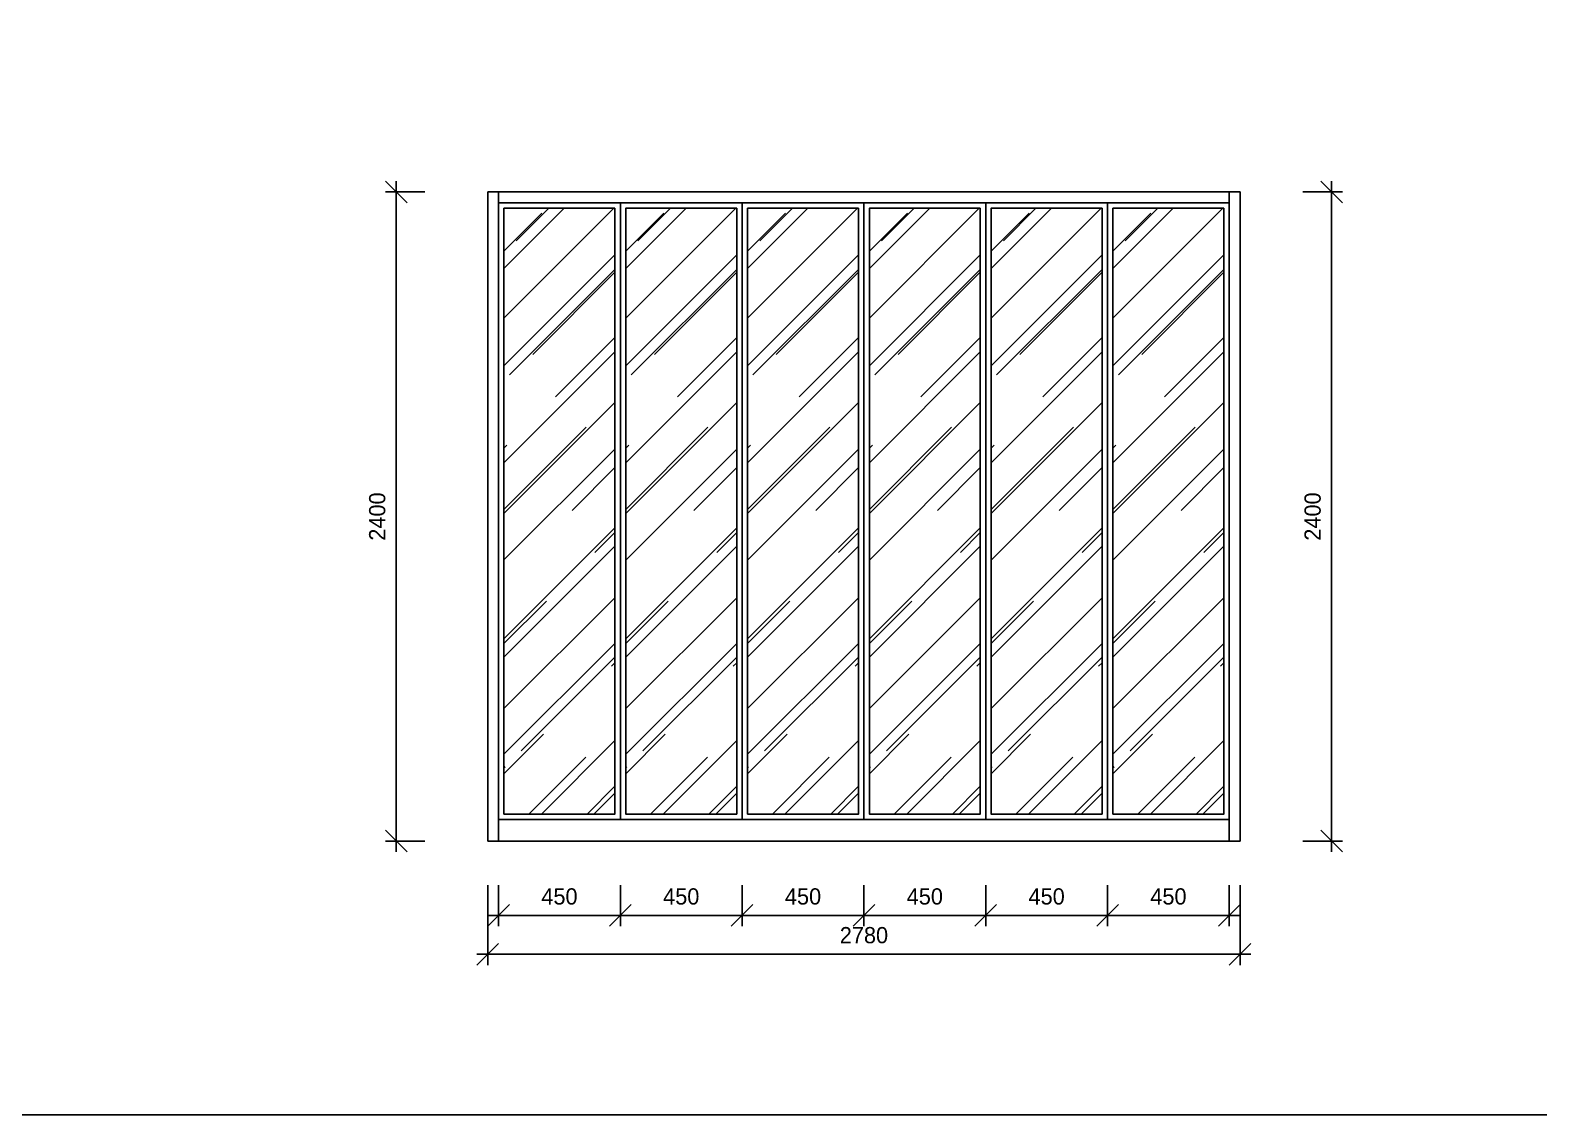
# Model space of a CAD drawing. Header units: millimetres. Extents: x 24776 to 57176, y -19492 to 15017.
# Drawn here: x 31457 to 37031, y -19492 to -15482 of the extents above; entities that cross this region are included whole.
import ezdxf

# ---------------------------------------------------------------- set-up
doc = ezdxf.new("R2010")
doc.units = ezdxf.units.MM
doc.header["$PDMODE"] = 3
doc.styles.add('RomanS', font='')
doc.styles.get('RomanS').set_extended_font_data('YouYuan')
doc.dimstyles.new('SC40', dxfattribs={"dimtxt": 60, "dimasz": 80, "dimexe": 40, "dimexo": 40, "dimgap": 40, "dimtad": 1, "dimdec": 0, "dimzin": 0, "dimdsep": 46, "dimtxsty": 'RomanS', "dimblk": 'OBLIQUE', "dimcen": 0, "dimdle": 40, "dimclrd": 9, "dimclre": 9, "dimclrt": 4, "dimadec": 0, "dimazin": 0, "dimtfac": 1, "dimtdec": 0, "dimtix": 1, "dimtmove": 2, "dimatfit": 1, "dimldrblk": 'DOT', "dimfxl": 1, "dimtolj": 1, "dimtzin": 0, "dimlwd": -1, "dimlwe": -1, "dimarcsym": 0})

# ---------------------------------------------------------------- blocks, each defined once
blk = doc.blocks.new('_Oblique')
at = {"color": 0, "linetype": 'ByBlock', "lineweight": -2}
blk.add_line((-0.5, -0.5), (0.5, 0.5), dxfattribs=at)
blk = doc.blocks.new('*D467')
at = {"color": 9, "transparency": 16777216}
for p, q in [((32809.4, -16040.6), (32809.4, -18520.6)), ((32915.4, -16080.6), (32769.4, -16080.6)), ((32915.4, -18480.6), (32769.4, -18480.6))]:
    blk.add_line(p, q, dxfattribs=at)
at = {"layer": 'Defpoints', "color": 0, "transparency": 16777216}
for p in [(32955.4, -16080.6), (32809.4, -18480.6), (32955.4, -18480.6)]:
    blk.add_point(p, dxfattribs=at)
at = {"color": 9, "transparency": 16777216, "xscale": 80, "yscale": 80, "zscale": 80}
for p, rotation in [((32809.4, -16080.6), 90), ((32809.4, -18480.6), 270)]:
    blk.add_blockref('_Oblique', p, dxfattribs=dict(at, rotation=rotation))
at = {"color": 4, "transparency": 16777216, "insert": (32739.4, -17280.6), "char_height": 60, "attachment_point": 5, "rotation": 90, "style": 'RomanS'}
blk.add_mtext('\\A1;2400', dxfattribs=at)
blk = doc.blocks.new('_Dot')
at = {"color": 0, "linetype": 'ByBlock', "lineweight": -2}
blk.add_line((-0.5, 0), (-1, 0), dxfattribs=at)
at = {"color": 0, "linetype": 'ByBlock', "const_width": 0.5}
blk.add_lwpolyline([(-0.25, 0, 1), (0.25, 0, 1)], format="xyb", close=True, dxfattribs=at)
blk = doc.blocks.new('*D468')
at = {"color": 9, "transparency": 16777216}
for p, q in [((36265.4, -16040.6), (36265.4, -18520.6)), ((36159.5, -16080.6), (36305.4, -16080.6)), ((36159.5, -18480.6), (36305.4, -18480.6))]:
    blk.add_line(p, q, dxfattribs=at)
at = {"layer": 'Defpoints', "color": 0, "transparency": 16777216}
for p in [(36119.5, -16080.6), (36119.5, -18480.6), (36265.4, -18480.6)]:
    blk.add_point(p, dxfattribs=at)
at = {"color": 9, "transparency": 16777216, "xscale": 80, "yscale": 80, "zscale": 80}
for p, rotation in [((36265.4, -16080.6), 90), ((36265.4, -18480.6), 270)]:
    blk.add_blockref('_Oblique', p, dxfattribs=dict(at, rotation=rotation))
at = {"color": 4, "transparency": 16777216, "insert": (36195.4, -17280.6), "char_height": 60, "attachment_point": 5, "rotation": 90, "style": 'RomanS'}
blk.add_mtext('\\A1;2400', dxfattribs=at)
blk = doc.blocks.new('*D469')
at = {"color": 9, "transparency": 16777216}
for p, q in [((33147.4, -18643), (33147.4, -18938.6)), ((35927.4, -18643), (35927.4, -18938.6)), ((33107.4, -18898.6), (35967.4, -18898.6))]:
    blk.add_line(p, q, dxfattribs=at)
at = {"layer": 'Defpoints', "color": 0, "transparency": 16777216}
for p in [(33147.4, -18603), (35927.4, -18603), (35927.4, -18898.6)]:
    blk.add_point(p, dxfattribs=at)
at = {"color": 9, "transparency": 16777216, "xscale": 80, "yscale": 80, "zscale": 80, "rotation": 180}
blk.add_blockref('_Oblique', (33147.4, -18898.6), dxfattribs=at)
at = {"color": 9, "transparency": 16777216, "xscale": 80, "yscale": 80, "zscale": 80}
blk.add_blockref('_Oblique', (35927.4, -18898.6), dxfattribs=at)
at = {"color": 4, "transparency": 16777216, "insert": (34537.4, -18828.6), "char_height": 60, "attachment_point": 5, "style": 'RomanS'}
blk.add_mtext('\\A1;2780', dxfattribs=at)
blk = doc.blocks.new('*D470')
at = {"color": 9, "transparency": 16777216}
for p, q in [((33187.4, -18643), (33187.4, -18795.4)), ((33637.4, -18643), (33637.4, -18795.4)), ((33147.4, -18755.4), (33677.4, -18755.4))]:
    blk.add_line(p, q, dxfattribs=at)
at = {"layer": 'Defpoints', "color": 0, "transparency": 16777216}
for p in [(33187.4, -18603), (33637.4, -18603), (33637.4, -18755.4)]:
    blk.add_point(p, dxfattribs=at)
at = {"color": 9, "transparency": 16777216, "xscale": 80, "yscale": 80, "zscale": 80, "rotation": 180}
blk.add_blockref('_Oblique', (33187.4, -18755.4), dxfattribs=at)
at = {"color": 9, "transparency": 16777216, "xscale": 80, "yscale": 80, "zscale": 80}
blk.add_blockref('_Oblique', (33637.4, -18755.4), dxfattribs=at)
at = {"color": 4, "transparency": 16777216, "insert": (33412.4, -18685.4), "char_height": 60, "attachment_point": 5, "style": 'RomanS'}
blk.add_mtext('\\A1;450', dxfattribs=at)
blk = doc.blocks.new('*D471')
at = {"color": 9, "transparency": 16777216}
for p, q in [((33637.4, -18643), (33637.4, -18795.4)), ((34087.4, -18643), (34087.4, -18795.4)), ((33597.4, -18755.4), (34127.4, -18755.4))]:
    blk.add_line(p, q, dxfattribs=at)
at = {"layer": 'Defpoints', "color": 0, "transparency": 16777216}
for p in [(33637.4, -18603), (34087.4, -18603), (34087.4, -18755.4)]:
    blk.add_point(p, dxfattribs=at)
at = {"color": 9, "transparency": 16777216, "xscale": 80, "yscale": 80, "zscale": 80, "rotation": 180}
blk.add_blockref('_Oblique', (33637.4, -18755.4), dxfattribs=at)
at = {"color": 9, "transparency": 16777216, "xscale": 80, "yscale": 80, "zscale": 80}
blk.add_blockref('_Oblique', (34087.4, -18755.4), dxfattribs=at)
at = {"color": 4, "transparency": 16777216, "insert": (33862.4, -18685.4), "char_height": 60, "attachment_point": 5, "style": 'RomanS'}
blk.add_mtext('\\A1;450', dxfattribs=at)
blk = doc.blocks.new('*D472')
at = {"color": 9, "transparency": 16777216}
for p, q in [((34087.4, -18643), (34087.4, -18795.4)), ((34537.4, -18643), (34537.4, -18795.4)), ((34047.4, -18755.4), (34577.4, -18755.4))]:
    blk.add_line(p, q, dxfattribs=at)
at = {"layer": 'Defpoints', "color": 0, "transparency": 16777216}
for p in [(34087.4, -18603), (34537.4, -18603), (34537.4, -18755.4)]:
    blk.add_point(p, dxfattribs=at)
at = {"color": 9, "transparency": 16777216, "xscale": 80, "yscale": 80, "zscale": 80, "rotation": 180}
blk.add_blockref('_Oblique', (34087.4, -18755.4), dxfattribs=at)
at = {"color": 9, "transparency": 16777216, "xscale": 80, "yscale": 80, "zscale": 80}
blk.add_blockref('_Oblique', (34537.4, -18755.4), dxfattribs=at)
at = {"color": 4, "transparency": 16777216, "insert": (34312.4, -18685.4), "char_height": 60, "attachment_point": 5, "style": 'RomanS'}
blk.add_mtext('\\A1;450', dxfattribs=at)
blk = doc.blocks.new('*D473')
at = {"color": 9, "transparency": 16777216}
for p, q in [((34537.4, -18643), (34537.4, -18795.4)), ((34987.4, -18643), (34987.4, -18795.4)), ((34497.4, -18755.4), (35027.4, -18755.4))]:
    blk.add_line(p, q, dxfattribs=at)
at = {"layer": 'Defpoints', "color": 0, "transparency": 16777216}
for p in [(34537.4, -18603), (34987.4, -18603), (34987.4, -18755.4)]:
    blk.add_point(p, dxfattribs=at)
at = {"color": 9, "transparency": 16777216, "xscale": 80, "yscale": 80, "zscale": 80, "rotation": 180}
blk.add_blockref('_Oblique', (34537.4, -18755.4), dxfattribs=at)
at = {"color": 9, "transparency": 16777216, "xscale": 80, "yscale": 80, "zscale": 80}
blk.add_blockref('_Oblique', (34987.4, -18755.4), dxfattribs=at)
at = {"color": 4, "transparency": 16777216, "insert": (34762.4, -18685.4), "char_height": 60, "attachment_point": 5, "style": 'RomanS'}
blk.add_mtext('\\A1;450', dxfattribs=at)
blk = doc.blocks.new('*D474')
at = {"color": 9, "transparency": 16777216}
for p, q in [((34987.4, -18643), (34987.4, -18795.4)), ((35437.4, -18643), (35437.4, -18795.4)), ((34947.4, -18755.4), (35477.4, -18755.4))]:
    blk.add_line(p, q, dxfattribs=at)
at = {"layer": 'Defpoints', "color": 0, "transparency": 16777216}
for p in [(34987.4, -18603), (35437.4, -18603), (35437.4, -18755.4)]:
    blk.add_point(p, dxfattribs=at)
at = {"color": 9, "transparency": 16777216, "xscale": 80, "yscale": 80, "zscale": 80, "rotation": 180}
blk.add_blockref('_Oblique', (34987.4, -18755.4), dxfattribs=at)
at = {"color": 9, "transparency": 16777216, "xscale": 80, "yscale": 80, "zscale": 80}
blk.add_blockref('_Oblique', (35437.4, -18755.4), dxfattribs=at)
at = {"color": 4, "transparency": 16777216, "insert": (35212.4, -18685.4), "char_height": 60, "attachment_point": 5, "style": 'RomanS'}
blk.add_mtext('\\A1;450', dxfattribs=at)
blk = doc.blocks.new('*D475')
at = {"color": 9, "transparency": 16777216}
for p, q in [((35437.4, -18643), (35437.4, -18795.4)), ((35887.4, -18643), (35887.4, -18795.4)), ((35397.4, -18755.4), (35927.4, -18755.4))]:
    blk.add_line(p, q, dxfattribs=at)
at = {"layer": 'Defpoints', "color": 0, "transparency": 16777216}
for p in [(35437.4, -18603), (35887.4, -18603), (35887.4, -18755.4)]:
    blk.add_point(p, dxfattribs=at)
at = {"color": 9, "transparency": 16777216, "xscale": 80, "yscale": 80, "zscale": 80, "rotation": 180}
blk.add_blockref('_Oblique', (35437.4, -18755.4), dxfattribs=at)
at = {"color": 9, "transparency": 16777216, "xscale": 80, "yscale": 80, "zscale": 80}
blk.add_blockref('_Oblique', (35887.4, -18755.4), dxfattribs=at)
at = {"color": 4, "transparency": 16777216, "insert": (35662.4, -18685.4), "char_height": 60, "attachment_point": 5, "style": 'RomanS'}
blk.add_mtext('\\A1;450', dxfattribs=at)

msp = doc.modelspace()

# ---------------------------------------------------------------- hatches: boundary and pattern name
h = msp.add_hatch()
h.set_pattern_fill('AR-RROOF', color=250, scale=10, angle=45)
h.paths.add_polyline_path([(33207.4, -18380.6), (33617.4, -18380.6), (33617.4, -16140.6), (33207.4, -16140.6)])
h = msp.add_hatch()
h.set_pattern_fill('AR-RROOF', color=250, scale=10, angle=45)
h.set_pattern_definition([(45, (450, 2e-12), (215.5261, 574.7364), [3810, -508, 1270, -254]), (45, (599.07, 328.68), (-418.48, 59.2697), [762, -83.82, 1524, -190.5]), (45, (387.14, 242.47), (813.6112, 1054.2821), [2032, -355.6, 1016, -254])])
h.paths.add_polyline_path([(33657.4, -18380.6), (34067.4, -18380.6), (34067.4, -16140.6), (33657.4, -16140.6)])
h = msp.add_hatch()
h.set_pattern_fill('AR-RROOF', color=250, scale=10, angle=45)
h.set_pattern_definition([(45, (900, 2e-12), (215.5261, 574.7364), [3810, -508, 1270, -254]), (45, (1049.07, 328.68), (-418.48, 59.2697), [762, -83.82, 1524, -190.5]), (45, (837.14, 242.47), (813.6112, 1054.2821), [2032, -355.6, 1016, -254])])
h.paths.add_polyline_path([(34107.4, -18380.6), (34517.4, -18380.6), (34517.4, -16140.6), (34107.4, -16140.6)])
h = msp.add_hatch()
h.set_pattern_fill('AR-RROOF', color=250, scale=10, angle=45)
h.set_pattern_definition([(45, (1350, 0), (215.5261, 574.7364), [3810, -508, 1270, -254]), (45, (1499.07, 328.68), (-418.48, 59.2697), [762, -83.82, 1524, -190.5]), (45, (1287.14, 242.47), (813.6112, 1054.2821), [2032, -355.6, 1016, -254])])
h.paths.add_polyline_path([(34557.4, -18380.6), (34967.4, -18380.6), (34967.4, -16140.6), (34557.4, -16140.6)])
h = msp.add_hatch()
h.set_pattern_fill('AR-RROOF', color=250, scale=10, angle=45)
h.set_pattern_definition([(45, (1800, 0), (215.5261, 574.7364), [3810, -508, 1270, -254]), (45, (1949.07, 328.68), (-418.48, 59.2697), [762, -83.82, 1524, -190.5]), (45, (1737.14, 242.47), (813.6112, 1054.2821), [2032, -355.6, 1016, -254])])
h.paths.add_polyline_path([(35007.4, -18380.6), (35417.4, -18380.6), (35417.4, -16140.6), (35007.4, -16140.6)])
h = msp.add_hatch()
h.set_pattern_fill('AR-RROOF', color=250, scale=10, angle=45)
h.set_pattern_definition([(45, (2250, 0), (215.5261, 574.7364), [3810, -508, 1270, -254]), (45, (2399.07, 328.68), (-418.48, 59.2697), [762, -83.82, 1524, -190.5]), (45, (2187.14, 242.47), (813.6112, 1054.2821), [2032, -355.6, 1016, -254])])
h.paths.add_polyline_path([(35457.4, -18380.6), (35867.4, -18380.6), (35867.4, -16140.6), (35457.4, -16140.6)])

# ---------------------------------------------------------------- linework, layer by layer
at = {"color": 255}
for p, q in [((33147.4, -16080.6), (35927.4, -16080.6)), ((33147.4, -18480.6), (33147.4, -16080.6)), ((33187.4, -18480.6), (33187.4, -16080.6)), ((35887.4, -16080.6), (35887.4, -18480.6)), ((35927.4, -16080.6), (35927.4, -18480.6)), ((33187.4, -16120.6), (35887.4, -16120.6)), ((33637.4, -18400.6), (33637.4, -16120.6)), ((34087.4, -18400.6), (34087.4, -16120.6)), ((34537.4, -18400.6), (34537.4, -16120.6)), ((34987.4, -18400.6), (34987.4, -16120.6)), ((35437.4, -18400.6), (35437.4, -16120.6)), ((35887.4, -18400.6), (35887.4, -16120.6)), ((35887.4, -18400.6), (35887.4, -16120.6)), ((33187.4, -18400.6), (35887.4, -18400.6)), ((33147.4, -18480.6), (35927.4, -18480.6))]:
    msp.add_line(p, q, dxfattribs=at)
at = {"color": 250}
msp.add_lwpolyline([(31256.3, -11465.3), (37736.3, -11465.3), (37736.3, -19492.5), (31256.3, -19492.5)], close=True, dxfattribs=at)
at = {"color": 255}
for points in [[(33617.4, -16140.6), (33207.4, -16140.6), (33207.4, -18380.6), (33617.4, -18380.6)], [(34067.4, -16140.6), (33657.4, -16140.6), (33657.4, -18380.6), (34067.4, -18380.6)], [(34517.4, -16140.6), (34107.4, -16140.6), (34107.4, -18380.6), (34517.4, -18380.6)], [(34967.4, -16140.6), (34557.4, -16140.6), (34557.4, -18380.6), (34967.4, -18380.6)], [(35417.4, -16140.6), (35007.4, -16140.6), (35007.4, -18380.6), (35417.4, -18380.6)], [(35867.4, -16140.6), (35457.4, -16140.6), (35457.4, -18380.6), (35867.4, -18380.6)]]:
    msp.add_lwpolyline(points, close=True, dxfattribs=at)

# ---------------------------------------------------------------- dimensions: what is measured, and where the dimension line sits
for base, p1, p2, picture, middle in [((32809.4, -18480.6), (32955.4, -16080.6), (32955.4, -18480.6), '*D467', (32739.4, -17280.6)), ((36265.4, -18480.6), (36119.5, -16080.6), (36119.5, -18480.6), '*D468', (36195.4, -17280.6))]:
    dim = msp.add_linear_dim(base=base, p1=p1, p2=p2, angle=90, dimstyle='SC40', dxfattribs=at)
    dim.commit()
    dim.dimension.update_dxf_attribs({"geometry": picture, "text_midpoint": middle})
for base, p1, p2, picture, middle in [((35927.4, -18898.6), (33147.4, -18603), (35927.4, -18603), '*D469', (34537.4, -18828.6)), ((33637.4, -18755.4), (33187.4, -18603), (33637.4, -18603), '*D470', (33412.4, -18685.4)), ((34087.4, -18755.4), (33637.4, -18603), (34087.4, -18603), '*D471', (33862.4, -18685.4)), ((34537.4, -18755.4), (34087.4, -18603), (34537.4, -18603), '*D472', (34312.4, -18685.4)), ((34987.4, -18755.4), (34537.4, -18603), (34987.4, -18603), '*D473', (34762.4, -18685.4)), ((35437.4, -18755.4), (34987.4, -18603), (35437.4, -18603), '*D474', (35212.4, -18685.4)), ((35887.4, -18755.4), (35437.4, -18603), (35887.4, -18603), '*D475', (35662.4, -18685.4))]:
    dim = msp.add_linear_dim(base=base, p1=p1, p2=p2, dimstyle='SC40', dxfattribs=at)
    dim.commit()
    dim.dimension.update_dxf_attribs({"geometry": picture, "text_midpoint": middle})

doc.saveas('drawing.dxf')
